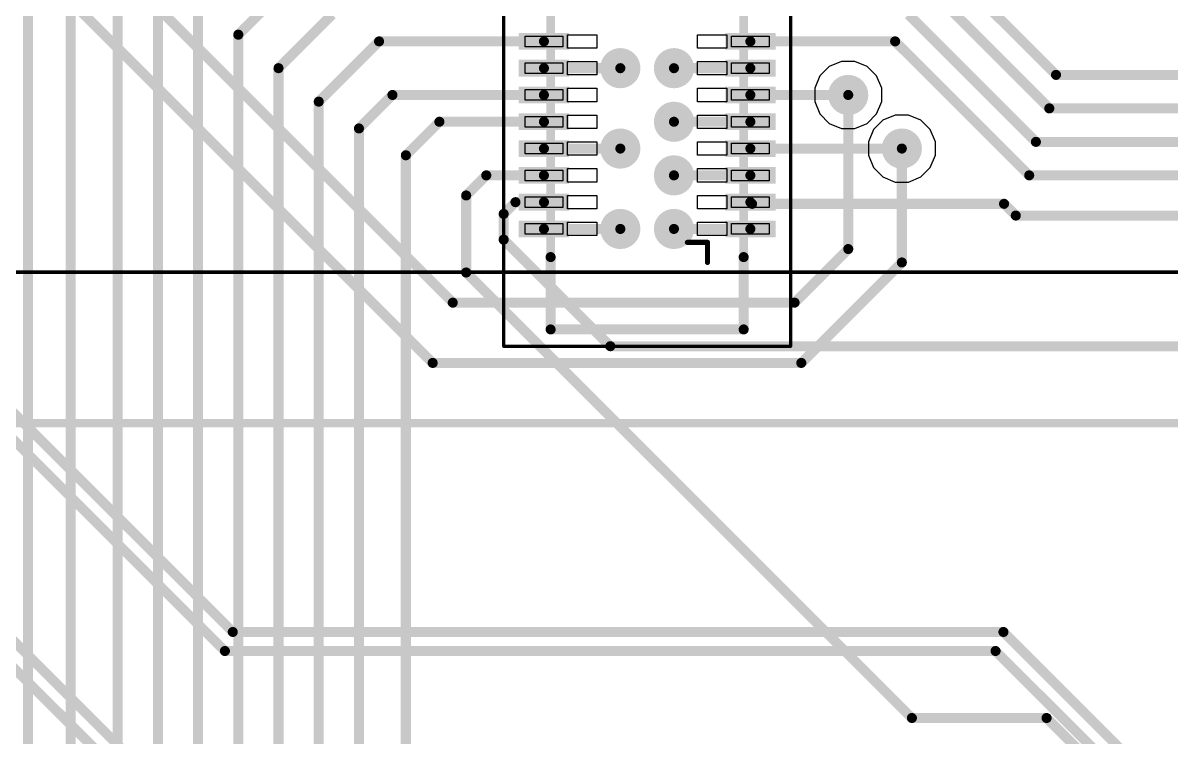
# Model space of a CAD drawing. Header units: inches. Extents: x 0 to 110, y 0 to 95.
# Drawn here: x 63.09 to 80.22, y 65.62 to 76.28 of the extents above; entities that cross this region are included whole.
import ezdxf

# ---------------------------------------------------------------- set-up
doc = ezdxf.new("R2010")
doc.units = ezdxf.units.IN
for name, color, linetype in [('Bottom Layer', 5, 'Continuous'), ('Int1', 16, 'Continuous'), ('Int2', 76, 'Continuous'), ('Mechanical 13', 56, 'Continuous'), ('Top Courtyard', 56, 'Continuous'), ('Top Layer', 1, 'Continuous'), ('Top Overlay', 2, 'Continuous'), ('Top Paste', 8, 'Continuous'), ('Top Solder', 216, 'Continuous'), ('Via Holes', 16, 'Continuous')]:
    doc.layers.add(name, color=color, linetype=linetype)

# ---------------------------------------------------------------- blocks, each defined once
blk = doc.blocks.new('DF40C_40DS_713')
at = {"layer": 'Top Layer'}
for points in [[(-3.89999982, 1.89000003), (-3.70000022, 1.89000003), (-3.70000022, 1.18999889), (-3.89999982, 1.18999889)], [(-3.50000062, 1.89000003), (-3.300001019999999, 1.89000003), (-3.300001019999999, 1.18999889), (-3.50000062, 1.18999889)], [(-3.09999888, 1.89000003), (-2.89999928, 1.89000003), (-2.89999928, 1.18999889), (-3.09999888, 1.18999889)], [(-2.69999968, 1.89000003), (-2.50000008, 1.89000003), (-2.50000008, 1.18999889), (-2.69999968, 1.18999889)], [(-2.30000048, 1.89000003), (-2.10000088, 1.89000003), (-2.10000088, 1.18999889), (-2.30000048, 1.18999889)], [(-1.89999874, 1.89000003), (-1.69999914, 1.89000003), (-1.69999914, 1.18999889), (-1.89999874, 1.18999889)], [(-1.49999954, 1.89000003), (-1.29999994, 1.89000003), (-1.29999994, 1.18999889), (-1.49999954, 1.18999889)], [(-1.10000034, 1.89000003), (-0.90000074, 1.89000003), (-0.90000074, 1.18999889), (-1.10000034, 1.18999889)], [(-3.70000022, -1.89000003), (-3.89999982, -1.89000003), (-3.89999982, -1.18999889), (-3.70000022, -1.18999889)], [(-3.300001019999999, -1.89000003), (-3.50000062, -1.89000003), (-3.50000062, -1.18999889), (-3.300001019999999, -1.18999889)], [(-2.89999928, -1.89000003), (-3.09999888, -1.89000003), (-3.09999888, -1.18999889), (-2.89999928, -1.18999889)], [(-2.50000008, -1.89000003), (-2.69999968, -1.89000003), (-2.69999968, -1.18999889), (-2.50000008, -1.18999889)], [(-2.10000088, -1.89000003), (-2.30000048, -1.89000003), (-2.30000048, -1.18999889), (-2.10000088, -1.18999889)], [(-1.69999914, -1.89000003), (-1.89999874, -1.89000003), (-1.89999874, -1.18999889), (-1.69999914, -1.18999889)], [(-1.29999994, -1.89000003), (-1.49999954, -1.89000003), (-1.49999954, -1.18999889), (-1.29999994, -1.18999889)], [(-0.90000074, -1.89000003), (-1.10000034, -1.89000003), (-1.10000034, -1.18999889), (-0.90000074, -1.18999889)]]:
    blk.add_hatch(color=1, dxfattribs=at).paths.add_polyline_path(points)
at = {"layer": 'Top Solder'}
for points in [[(-3.925001039999999, 1.91500125), (-3.674999, 1.91500125), (-3.674999, 1.16499767), (-3.925001039999999, 1.16499767)], [(-3.52500184, 1.91500125), (-3.2749998, 1.91500125), (-3.2749998, 1.16499767), (-3.52500184, 1.16499767)], [(-3.1250001, 1.91500125), (-2.87499806, 1.91500125), (-2.87499806, 1.16499767), (-3.1250001, 1.16499767)], [(-2.7250009, 1.91500125), (-2.47499886, 1.91500125), (-2.47499886, 1.16499767), (-2.7250009, 1.16499767)], [(-2.3250017, 1.91500125), (-2.07499966, 1.91500125), (-2.07499966, 1.16499767), (-2.3250017, 1.16499767)], [(-1.92499996, 1.91500125), (-1.67499792, 1.91500125), (-1.67499792, 1.16499767), (-1.92499996, 1.16499767)], [(-1.52500076, 1.91500125), (-1.27499872, 1.91500125), (-1.27499872, 1.16499767), (-1.52500076, 1.16499767)], [(-1.12500156, 1.91500125), (-0.87499952, 1.91500125), (-0.87499952, 1.16499767), (-1.12500156, 1.16499767)], [(-3.674999, -1.91500125), (-3.925001039999999, -1.91500125), (-3.925001039999999, -1.16499767), (-3.674999, -1.16499767)], [(-3.2749998, -1.91500125), (-3.52500184, -1.91500125), (-3.52500184, -1.16499767), (-3.2749998, -1.16499767)], [(-2.87499806, -1.91500125), (-3.1250001, -1.91500125), (-3.1250001, -1.16499767), (-2.87499806, -1.16499767)], [(-2.47499886, -1.91500125), (-2.7250009, -1.91500125), (-2.7250009, -1.16499767), (-2.47499886, -1.16499767)], [(-2.07499966, -1.91500125), (-2.3250017, -1.91500125), (-2.3250017, -1.16499767), (-2.07499966, -1.16499767)], [(-1.67499792, -1.91500125), (-1.92499996, -1.91500125), (-1.92499996, -1.16499767), (-1.67499792, -1.16499767)], [(-1.27499872, -1.91500125), (-1.52500076, -1.91500125), (-1.52500076, -1.16499767), (-1.27499872, -1.16499767)], [(-0.87499952, -1.91500125), (-1.12500156, -1.91500125), (-1.12500156, -1.16499767), (-0.87499952, -1.16499767)]]:
    blk.add_hatch(color=216, dxfattribs=at).paths.add_polyline_path(points)
at = {"layer": 'Mechanical 13'}
for points in [[(-5.29999956, 1.43999966, 0.127, 0.127, 0), (-5.29999956, -1.43999966, 0.127, 0.127, 0)], [(-5.29999956, 1.43999966, 0.127, 0.127, 0), (5.29999956, 1.43999966, 0.127, 0.127, 0)], [(-3.99999962, -0.5999987999999999, 0.0762, 0.0762, 0), (-3.99999962, -0.90000074, 0.0762, 0.0762, 0)], [(-4.29999902, -0.90000074, 0.0762, 0.0762, 0), (-3.99999962, -0.90000074, 0.0762, 0.0762, 0)], [(-5.29999956, -1.43999966, 0.127, 0.127, 0), (5.29999956, -1.43999966, 0.127, 0.127, 0)]]:
    blk.add_lwpolyline(points, format="xyseb", dxfattribs=at)
for points in [[(-5.33174956, 1.43999966, 0.0635, 0.0635, 1), (-5.268249559999999, 1.43999966, 0.0635, 0.0635, 1)], [(-5.33174956, 1.43999966, 0.0635, 0.0635, 1), (-5.268249559999999, 1.43999966, 0.0635, 0.0635, 1)], [(-4.01904962, -0.5999987999999999, 0.0381, 0.0381, 1), (-3.98094962, -0.5999987999999999, 0.0381, 0.0381, 1)], [(-4.31904902, -0.90000074, 0.0381, 0.0381, 1), (-4.28094902, -0.90000074, 0.0381, 0.0381, 1)], [(-4.01904962, -0.90000074, 0.0381, 0.0381, 1), (-3.98094962, -0.90000074, 0.0381, 0.0381, 1)], [(-4.01904962, -0.90000074, 0.0381, 0.0381, 1), (-3.98094962, -0.90000074, 0.0381, 0.0381, 1)], [(-5.33174956, -1.43999966, 0.0635, 0.0635, 1), (-5.268249559999999, -1.43999966, 0.0635, 0.0635, 1)], [(-5.33174956, -1.43999966, 0.0635, 0.0635, 1), (-5.268249559999999, -1.43999966, 0.0635, 0.0635, 1)]]:
    blk.add_lwpolyline(points, format="xyseb", close=True, dxfattribs=at)
at = {"layer": 'Top Courtyard'}
for points in [[(-5.549999059999999, 2.1400008, 0.0499999, 0.0499999, 0), (5.549999059999999, 2.1400008, 0.0499999, 0.0499999, 0)], [(-5.549999059999999, 2.1400008, 0.0499999, 0.0499999, 0), (-5.549999059999999, -2.1400008, 0.0499999, 0.0499999, 0)], [(-5.549999059999999, -2.1400008, 0.0499999, 0.0499999, 0), (5.549999059999999, -2.1400008, 0.0499999, 0.0499999, 0)]]:
    blk.add_lwpolyline(points, format="xyseb", dxfattribs=at)
for points in [[(-5.5624984, 2.1400008, 0.02499868, 0.02499868, 1), (-5.53749972, 2.1400008, 0.02499868, 0.02499868, 1)], [(-5.5624984, 2.1400008, 0.02499868, 0.02499868, 1), (-5.53749972, 2.1400008, 0.02499868, 0.02499868, 1)], [(-5.5624984, -2.1400008, 0.02499868, 0.02499868, 1), (-5.53749972, -2.1400008, 0.02499868, 0.02499868, 1)], [(-5.5624984, -2.1400008, 0.02499868, 0.02499868, 1), (-5.53749972, -2.1400008, 0.02499868, 0.02499868, 1)]]:
    blk.add_lwpolyline(points, format="xyseb", close=True, dxfattribs=at)
at = {"layer": 'Top Layer'}
for p, q in [((-3.89999982, 0.75000104), (-3.89999982, 1.19000016)), ((-3.89999982, 1.19000016), (-3.70000022, 1.19000016)), ((-3.70000022, 1.19000016), (-3.70000022, 0.75000104)), ((-3.50000062, 0.75000104), (-3.50000062, 1.19000016)), ((-3.50000062, 1.19000016), (-3.300001019999999, 1.19000016)), ((-3.300001019999999, 1.19000016), (-3.300001019999999, 0.75000104)), ((-3.09999888, 0.75000104), (-3.09999888, 1.19000016)), ((-3.09999888, 1.19000016), (-2.89999928, 1.19000016)), ((-2.89999928, 1.19000016), (-2.89999928, 0.75000104)), ((-2.69999968, 0.75000104), (-2.69999968, 1.19000016)), ((-2.69999968, 1.19000016), (-2.50000008, 1.19000016)), ((-2.50000008, 1.19000016), (-2.50000008, 0.75000104)), ((-2.30000048, 0.75000104), (-2.30000048, 1.19000016)), ((-2.30000048, 1.19000016), (-2.10000088, 1.19000016)), ((-2.10000088, 1.19000016), (-2.10000088, 0.75000104)), ((-1.89999874, 0.75000104), (-1.89999874, 1.19000016)), ((-1.89999874, 1.19000016), (-1.69999914, 1.19000016)), ((-1.69999914, 1.19000016), (-1.69999914, 0.75000104)), ((-1.49999954, 0.75000104), (-1.49999954, 1.19000016)), ((-1.49999954, 1.19000016), (-1.29999994, 1.19000016)), ((-1.29999994, 1.19000016), (-1.29999994, 0.75000104)), ((-1.10000034, 0.75000104), (-1.10000034, 1.19000016)), ((-1.10000034, 1.19000016), (-0.90000074, 1.19000016)), ((-0.90000074, 1.19000016), (-0.90000074, 0.75000104)), ((-3.70000022, 0.75000104), (-3.89999982, 0.75000104)), ((-3.300001019999999, 0.75000104), (-3.50000062, 0.75000104)), ((-2.89999928, 0.75000104), (-3.09999888, 0.75000104)), ((-2.50000008, 0.75000104), (-2.69999968, 0.75000104)), ((-2.10000088, 0.75000104), (-2.30000048, 0.75000104)), ((-1.69999914, 0.75000104), (-1.89999874, 0.75000104)), ((-1.29999994, 0.75000104), (-1.49999954, 0.75000104)), ((-0.90000074, 0.75000104), (-1.10000034, 0.75000104)), ((-3.89999982, -1.19000016), (-3.89999982, -0.75000104)), ((-3.89999982, -0.75000104), (-3.70000022, -0.75000104)), ((-3.70000022, -0.75000104), (-3.70000022, -1.19000016)), ((-3.50000062, -1.19000016), (-3.50000062, -0.75000104)), ((-3.50000062, -0.75000104), (-3.300001019999999, -0.75000104)), ((-3.300001019999999, -0.75000104), (-3.300001019999999, -1.19000016)), ((-3.09999888, -1.19000016), (-3.09999888, -0.75000104)), ((-3.09999888, -0.75000104), (-2.89999928, -0.75000104)), ((-2.89999928, -0.75000104), (-2.89999928, -1.19000016)), ((-2.69999968, -1.19000016), (-2.69999968, -0.75000104)), ((-2.69999968, -0.75000104), (-2.50000008, -0.75000104)), ((-2.50000008, -0.75000104), (-2.50000008, -1.19000016)), ((-2.30000048, -1.19000016), (-2.30000048, -0.75000104)), ((-2.30000048, -0.75000104), (-2.10000088, -0.75000104)), ((-2.10000088, -0.75000104), (-2.10000088, -1.19000016)), ((-1.89999874, -1.19000016), (-1.89999874, -0.75000104)), ((-1.89999874, -0.75000104), (-1.69999914, -0.75000104)), ((-1.69999914, -0.75000104), (-1.69999914, -1.19000016)), ((-1.49999954, -1.19000016), (-1.49999954, -0.75000104)), ((-1.49999954, -0.75000104), (-1.29999994, -0.75000104)), ((-1.29999994, -0.75000104), (-1.29999994, -1.19000016)), ((-1.10000034, -1.19000016), (-1.10000034, -0.75000104)), ((-1.10000034, -0.75000104), (-0.90000074, -0.75000104)), ((-0.90000074, -0.75000104), (-0.90000074, -1.19000016)), ((-3.70000022, -1.19000016), (-3.89999982, -1.19000016)), ((-3.300001019999999, -1.19000016), (-3.50000062, -1.19000016)), ((-2.89999928, -1.19000016), (-3.09999888, -1.19000016)), ((-2.50000008, -1.19000016), (-2.69999968, -1.19000016)), ((-2.10000088, -1.19000016), (-2.30000048, -1.19000016)), ((-1.69999914, -1.19000016), (-1.89999874, -1.19000016)), ((-1.29999994, -1.19000016), (-1.49999954, -1.19000016)), ((-0.90000074, -1.19000016), (-1.10000034, -1.19000016))]:
    blk.add_line(p, q, dxfattribs=at)
at = {"layer": 'Top Overlay'}
for points in [[(-5.29999956, 1.43999966, 0.1499997, 0.1499997, 0), (-4.219999179999999, 1.43999966, 0.1499997, 0.1499997, 0)], [(-5.29999956, 1.43999966, 0.1499997, 0.1499997, 0), (-5.29999956, -1.43999966, 0.1499997, 0.1499997, 0)], [(-5.29999956, -1.43999966, 0.1499997, 0.1499997, 0), (-4.219999179999999, -1.43999966, 0.1499997, 0.1499997, 0)]]:
    blk.add_lwpolyline(points, format="xyseb", dxfattribs=at)
for points in [[(-5.33750012, 1.43999966, 0.07499858, 0.07499858, 1), (-5.262499, 1.43999966, 0.07499858, 0.07499858, 1)], [(-5.33750012, 1.43999966, 0.07499858, 0.07499858, 1), (-5.262499, 1.43999966, 0.07499858, 0.07499858, 1)], [(-4.257499739999999, 1.43999966, 0.07499858, 0.07499858, 1), (-4.18249862, 1.43999966, 0.07499858, 0.07499858, 1)], [(-5.33750012, -1.43999966, 0.07499858, 0.07499858, 1), (-5.262499, -1.43999966, 0.07499858, 0.07499858, 1)], [(-5.33750012, -1.43999966, 0.07499858, 0.07499858, 1), (-5.262499, -1.43999966, 0.07499858, 0.07499858, 1)], [(-4.257499739999999, -1.43999966, 0.07499858, 0.07499858, 1), (-4.18249862, -1.43999966, 0.07499858, 0.07499858, 1)]]:
    blk.add_lwpolyline(points, format="xyseb", close=True, dxfattribs=at)
at = {"layer": 'Top Paste'}
for p, q in [((-3.87999986, 1.26000002), (-3.87999986, 1.8199989)), ((-3.87999986, 1.8199989), (-3.72000018, 1.8199989)), ((-3.72000018, 1.8199989), (-3.72000018, 1.26000002)), ((-3.48000066, 1.26000002), (-3.48000066, 1.8199989)), ((-3.48000066, 1.8199989), (-3.32000098, 1.8199989)), ((-3.32000098, 1.8199989), (-3.32000098, 1.26000002)), ((-3.07999892, 1.26000002), (-3.07999892, 1.8199989)), ((-3.07999892, 1.8199989), (-2.91999924, 1.8199989)), ((-2.91999924, 1.8199989), (-2.91999924, 1.26000002)), ((-2.67999972, 1.26000002), (-2.67999972, 1.8199989)), ((-2.67999972, 1.8199989), (-2.52000004, 1.8199989)), ((-2.52000004, 1.8199989), (-2.52000004, 1.26000002)), ((-2.28000052, 1.26000002), (-2.28000052, 1.8199989)), ((-2.28000052, 1.8199989), (-2.12000084, 1.8199989)), ((-2.12000084, 1.8199989), (-2.12000084, 1.26000002)), ((-1.87999878, 1.26000002), (-1.87999878, 1.8199989)), ((-1.87999878, 1.8199989), (-1.7199991, 1.8199989)), ((-1.7199991, 1.8199989), (-1.7199991, 1.26000002)), ((-1.47999958, 1.26000002), (-1.47999958, 1.8199989)), ((-1.47999958, 1.8199989), (-1.3199999, 1.8199989)), ((-1.3199999, 1.8199989), (-1.3199999, 1.26000002)), ((-1.08000038, 1.26000002), (-1.08000038, 1.8199989)), ((-1.08000038, 1.8199989), (-0.9200007, 1.8199989)), ((-0.9200007, 1.8199989), (-0.9200007, 1.26000002)), ((-3.72000018, 1.26000002), (-3.87999986, 1.26000002)), ((-3.32000098, 1.26000002), (-3.48000066, 1.26000002)), ((-2.91999924, 1.26000002), (-3.07999892, 1.26000002)), ((-2.52000004, 1.26000002), (-2.67999972, 1.26000002)), ((-2.12000084, 1.26000002), (-2.28000052, 1.26000002)), ((-1.7199991, 1.26000002), (-1.87999878, 1.26000002)), ((-1.3199999, 1.26000002), (-1.47999958, 1.26000002)), ((-0.9200007, 1.26000002), (-1.08000038, 1.26000002)), ((-3.87999986, -1.8199989), (-3.87999986, -1.26000002)), ((-3.87999986, -1.26000002), (-3.72000018, -1.26000002)), ((-3.72000018, -1.26000002), (-3.72000018, -1.8199989)), ((-3.48000066, -1.8199989), (-3.48000066, -1.26000002)), ((-3.48000066, -1.26000002), (-3.32000098, -1.26000002)), ((-3.32000098, -1.26000002), (-3.32000098, -1.8199989)), ((-3.07999892, -1.8199989), (-3.07999892, -1.26000002)), ((-3.07999892, -1.26000002), (-2.91999924, -1.26000002)), ((-2.91999924, -1.26000002), (-2.91999924, -1.8199989)), ((-2.67999972, -1.8199989), (-2.67999972, -1.26000002)), ((-2.67999972, -1.26000002), (-2.52000004, -1.26000002)), ((-2.52000004, -1.26000002), (-2.52000004, -1.8199989)), ((-2.28000052, -1.8199989), (-2.28000052, -1.26000002)), ((-2.28000052, -1.26000002), (-2.12000084, -1.26000002)), ((-2.12000084, -1.26000002), (-2.12000084, -1.8199989)), ((-1.87999878, -1.8199989), (-1.87999878, -1.26000002)), ((-1.87999878, -1.26000002), (-1.7199991, -1.26000002)), ((-1.7199991, -1.26000002), (-1.7199991, -1.8199989)), ((-1.47999958, -1.8199989), (-1.47999958, -1.26000002)), ((-1.47999958, -1.26000002), (-1.3199999, -1.26000002)), ((-1.3199999, -1.26000002), (-1.3199999, -1.8199989)), ((-1.08000038, -1.8199989), (-1.08000038, -1.26000002)), ((-1.08000038, -1.26000002), (-0.9200007, -1.26000002)), ((-0.9200007, -1.26000002), (-0.9200007, -1.8199989)), ((-3.72000018, -1.8199989), (-3.87999986, -1.8199989)), ((-3.32000098, -1.8199989), (-3.48000066, -1.8199989)), ((-2.91999924, -1.8199989), (-3.07999892, -1.8199989)), ((-2.52000004, -1.8199989), (-2.67999972, -1.8199989)), ((-2.12000084, -1.8199989), (-2.28000052, -1.8199989)), ((-1.7199991, -1.8199989), (-1.87999878, -1.8199989)), ((-1.3199999, -1.8199989), (-1.47999958, -1.8199989)), ((-0.9200007, -1.8199989), (-1.08000038, -1.8199989))]:
    blk.add_line(p, q, dxfattribs=at)
blk = doc.blocks.new('RPI_721')
at = {"layer": 'Mechanical 13'}
blk.add_lwpolyline([(39.49999974, -27.99999988, 0.127, 0.127, 0), (-39.49999974, -27.99999988, 0.127, 0.127, 0)], format="xyseb", dxfattribs=at)
at = {"layer": 'Top Courtyard'}
blk.add_lwpolyline([(45.25000094, -30.25499918, 0.0499999, 0.0499999, 0), (-42.75000085999999, -30.25499918, 0.0499999, 0.0499999, 0)], format="xyseb", dxfattribs=at)
at = {"layer": 'Top Overlay'}
blk.add_lwpolyline([(39.49999974, -27.99999988, 0.127, 0.127, 0), (-39.49999974, -27.99999988, 0.127, 0.127, 0)], format="xyseb", dxfattribs=at)

msp = doc.modelspace()

# ---------------------------------------------------------------- hatches: boundary and pattern name
at = {"layer": 'Bottom Layer'}
h = msp.add_hatch(color=5, dxfattribs=at)
edge = h.paths.add_edge_path()
edge.add_arc((72.00000078, 75.6000012), 0.2999994, 0, 360)
h = msp.add_hatch(color=5, dxfattribs=at)
edge = h.paths.add_edge_path()
edge.add_arc((72.79999918, 75.6000012), 0.2999994, 0, 360)
h = msp.add_hatch(color=5, dxfattribs=at)
edge = h.paths.add_edge_path()
edge.add_arc((75.39999906, 75.19999945999999), 0.2999994, 0, 360)
h = msp.add_hatch(color=5, dxfattribs=at)
edge = h.paths.add_edge_path()
edge.add_arc((72.79999918, 74.80000025999999), 0.2999994, 0, 360)
h = msp.add_hatch(color=5, dxfattribs=at)
edge = h.paths.add_edge_path()
edge.add_arc((72.00000078, 74.40000106), 0.2999994, 0, 360)
h = msp.add_hatch(color=5, dxfattribs=at)
edge = h.paths.add_edge_path()
edge.add_arc((76.19999999999999, 74.40000106), 0.2999994, 0, 360)
h = msp.add_hatch(color=5, dxfattribs=at)
edge = h.paths.add_edge_path()
edge.add_arc((72.79999918, 73.99999932), 0.2999994, 0, 360)
h = msp.add_hatch(color=5, dxfattribs=at)
edge = h.paths.add_edge_path()
edge.add_arc((72.00000078, 73.20000092), 0.2999994, 0, 360)
h = msp.add_hatch(color=5, dxfattribs=at)
edge = h.paths.add_edge_path()
edge.add_arc((72.79999918, 73.20000092), 0.2999994, 0, 360)
at = {"layer": 'Int1'}
h = msp.add_hatch(color=16, dxfattribs=at)
edge = h.paths.add_edge_path()
edge.add_arc((72.00000078, 75.6000012), 0.2999994, 0, 360)
h = msp.add_hatch(color=16, dxfattribs=at)
edge = h.paths.add_edge_path()
edge.add_arc((72.79999918, 75.6000012), 0.2999994, 0, 360)
h = msp.add_hatch(color=16, dxfattribs=at)
edge = h.paths.add_edge_path()
edge.add_arc((75.39999906, 75.19999945999999), 0.2999994, 0, 360)
h = msp.add_hatch(color=16, dxfattribs=at)
edge = h.paths.add_edge_path()
edge.add_arc((72.79999918, 74.80000025999999), 0.2999994, 0, 360)
h = msp.add_hatch(color=16, dxfattribs=at)
edge = h.paths.add_edge_path()
edge.add_arc((72.00000078, 74.40000106), 0.2999994, 0, 360)
h = msp.add_hatch(color=16, dxfattribs=at)
edge = h.paths.add_edge_path()
edge.add_arc((76.19999999999999, 74.40000106), 0.2999994, 0, 360)
h = msp.add_hatch(color=16, dxfattribs=at)
edge = h.paths.add_edge_path()
edge.add_arc((72.79999918, 73.99999932), 0.2999994, 0, 360)
h = msp.add_hatch(color=16, dxfattribs=at)
edge = h.paths.add_edge_path()
edge.add_arc((72.00000078, 73.20000092), 0.2999994, 0, 360)
h = msp.add_hatch(color=16, dxfattribs=at)
edge = h.paths.add_edge_path()
edge.add_arc((72.79999918, 73.20000092), 0.2999994, 0, 360)
at = {"layer": 'Int2'}
h = msp.add_hatch(color=76, dxfattribs=at)
edge = h.paths.add_edge_path()
edge.add_arc((72.00000078, 75.6000012), 0.2999994, 0, 360)
h = msp.add_hatch(color=76, dxfattribs=at)
edge = h.paths.add_edge_path()
edge.add_arc((72.79999918, 75.6000012), 0.2999994, 0, 360)
h = msp.add_hatch(color=76, dxfattribs=at)
edge = h.paths.add_edge_path()
edge.add_arc((75.39999906, 75.19999945999999), 0.2999994, 0, 360)
h = msp.add_hatch(color=76, dxfattribs=at)
edge = h.paths.add_edge_path()
edge.add_arc((72.79999918, 74.80000025999999), 0.2999994, 0, 360)
h = msp.add_hatch(color=76, dxfattribs=at)
edge = h.paths.add_edge_path()
edge.add_arc((72.00000078, 74.40000106), 0.2999994, 0, 360)
h = msp.add_hatch(color=76, dxfattribs=at)
edge = h.paths.add_edge_path()
edge.add_arc((76.19999999999999, 74.40000106), 0.2999994, 0, 360)
h = msp.add_hatch(color=76, dxfattribs=at)
edge = h.paths.add_edge_path()
edge.add_arc((72.79999918, 73.99999932), 0.2999994, 0, 360)
h = msp.add_hatch(color=76, dxfattribs=at)
edge = h.paths.add_edge_path()
edge.add_arc((72.00000078, 73.20000092), 0.2999994, 0, 360)
h = msp.add_hatch(color=76, dxfattribs=at)
edge = h.paths.add_edge_path()
edge.add_arc((72.79999918, 73.20000092), 0.2999994, 0, 360)
at = {"layer": 'Top Layer'}
h = msp.add_hatch(color=1, dxfattribs=at)
edge = h.paths.add_edge_path()
edge.add_arc((72.00000078, 75.6000012), 0.2999994, 0, 360)
h = msp.add_hatch(color=1, dxfattribs=at)
edge = h.paths.add_edge_path()
edge.add_arc((72.79999918, 75.6000012), 0.2999994, 0, 360)
h = msp.add_hatch(color=1, dxfattribs=at)
edge = h.paths.add_edge_path()
edge.add_arc((75.39999906, 75.19999945999999), 0.2999994, 0, 360)
h = msp.add_hatch(color=1, dxfattribs=at)
edge = h.paths.add_edge_path()
edge.add_arc((72.79999918, 74.80000025999999), 0.2999994, 0, 360)
h = msp.add_hatch(color=1, dxfattribs=at)
edge = h.paths.add_edge_path()
edge.add_arc((72.00000078, 74.40000106), 0.2999994, 0, 360)
h = msp.add_hatch(color=1, dxfattribs=at)
edge = h.paths.add_edge_path()
edge.add_arc((76.19999999999999, 74.40000106), 0.2999994, 0, 360)
h = msp.add_hatch(color=1, dxfattribs=at)
edge = h.paths.add_edge_path()
edge.add_arc((72.79999918, 73.99999932), 0.2999994, 0, 360)
h = msp.add_hatch(color=1, dxfattribs=at)
edge = h.paths.add_edge_path()
edge.add_arc((72.00000078, 73.20000092), 0.2999994, 0, 360)
h = msp.add_hatch(color=1, dxfattribs=at)
edge = h.paths.add_edge_path()
edge.add_arc((72.79999918, 73.20000092), 0.2999994, 0, 360)
at = {"layer": 'Via Holes'}
h = msp.add_hatch(color=7, dxfattribs=at)
edge = h.paths.add_edge_path()
edge.add_arc((72.00000078, 75.6000012), 0.1499997, 0, 360)
h = msp.add_hatch(color=7, dxfattribs=at)
edge = h.paths.add_edge_path()
edge.add_arc((72.79999918, 75.6000012), 0.1499997, 0, 360)
h = msp.add_hatch(color=7, dxfattribs=at)
edge = h.paths.add_edge_path()
edge.add_arc((75.39999906, 75.19999945999999), 0.1499997, 0, 360)
h = msp.add_hatch(color=7, dxfattribs=at)
edge = h.paths.add_edge_path()
edge.add_arc((72.79999918, 74.80000025999999), 0.1499997, 0, 360)
h = msp.add_hatch(color=7, dxfattribs=at)
edge = h.paths.add_edge_path()
edge.add_arc((72.00000078, 74.40000106), 0.1499997, 0, 360)
h = msp.add_hatch(color=7, dxfattribs=at)
edge = h.paths.add_edge_path()
edge.add_arc((76.19999999999999, 74.40000106), 0.1499997, 0, 360)
h = msp.add_hatch(color=7, dxfattribs=at)
edge = h.paths.add_edge_path()
edge.add_arc((72.79999918, 73.99999932), 0.1499997, 0, 360)
h = msp.add_hatch(color=7, dxfattribs=at)
edge = h.paths.add_edge_path()
edge.add_arc((72.00000078, 73.20000092), 0.1499997, 0, 360)
h = msp.add_hatch(color=7, dxfattribs=at)
edge = h.paths.add_edge_path()
edge.add_arc((72.79999918, 73.20000092), 0.1499997, 0, 360)

# ---------------------------------------------------------------- linework, layer by layer
at = {"layer": 'Bottom Layer'}
for points in [[(53.40192266, 80.00000256, 0.1499997, 0.1499997, 0), (66.21772125999999, 67.18420396, 0.1499997, 0.1499997, 0)], [(53.28420381999999, 79.71579942, 0.1499997, 0.1499997, 0), (66.10000242, 66.90000082, 0.1499997, 0.1499997, 0)], [(52.715795, 77.28420661999999, 0.1499997, 0.1499997, 0), (71.31579844, 58.68420318, 0.1499997, 0.1499997, 0)], [(64.30000094, 77.30000034, 0.1499997, 0.1499997, 0), (69.5000007, 72.10000058, 0.1499997, 0.1499997, 0)], [(52.59807616, 77.00000347999999, 0.1499997, 0.1499997, 0), (71.1980796, 58.40000004, 0.1499997, 0.1499997, 0)], [(63.5, 76.90000114, 0.1499997, 0.1499997, 0), (69.2000013, 71.19999983999999, 0.1499997, 0.1499997, 0)], [(75.39999906, 72.89999897999999, 0.1499997, 0.1499997, 0), (75.39999906, 75.19999945999999, 0.1499997, 0.1499997, 0)], [(76.19999999999999, 72.70000192, 0.1499997, 0.1499997, 0), (76.19999999999999, 74.40000106, 0.1499997, 0.1499997, 0)], [(74.60000065999999, 72.10000058, 0.1499997, 0.1499997, 0), (75.39999906, 72.89999897999999, 0.1499997, 0.1499997, 0)], [(74.69999792, 71.19999983999999, 0.1499997, 0.1499997, 0), (76.19999999999999, 72.70000192, 0.1499997, 0.1499997, 0)], [(69.5000007, 72.10000058, 0.1499997, 0.1499997, 0), (74.60000065999999, 72.10000058, 0.1499997, 0.1499997, 0)], [(69.2000013, 71.19999983999999, 0.1499997, 0.1499997, 0), (74.69999792, 71.19999983999999, 0.1499997, 0.1499997, 0)], [(66.21772125999999, 67.18420396, 0.1499997, 0.1499997, 0), (77.7157958, 67.18420396, 0.1499997, 0.1499997, 0)], [(77.7157958, 67.18420396, 0.1499997, 0.1499997, 0), (82.31579676, 62.584203, 0.1499997, 0.1499997, 0)], [(66.10000242, 66.90000082, 0.1499997, 0.1499997, 0), (77.59807696, 66.90000082, 0.1499997, 0.1499997, 0)], [(77.59807696, 66.90000082, 0.1499997, 0.1499997, 0), (82.19807791999999, 62.29999986, 0.1499997, 0.1499997, 0)]]:
    msp.add_lwpolyline(points, format="xyseb", dxfattribs=at)
for points in [[(75.3624985, 75.19999945999999, 0.07499858, 0.07499858, 1), (75.43749962, 75.19999945999999, 0.07499858, 0.07499858, 1)], [(76.16249943999999, 74.40000106, 0.07499858, 0.07499858, 1), (76.23750056, 74.40000106, 0.07499858, 0.07499858, 1)], [(75.3624985, 72.89999897999999, 0.07499858, 0.07499858, 1), (75.43749962, 72.89999897999999, 0.07499858, 0.07499858, 1)], [(75.3624985, 72.89999897999999, 0.07499858, 0.07499858, 1), (75.43749962, 72.89999897999999, 0.07499858, 0.07499858, 1)], [(76.16249943999999, 72.70000192, 0.07499858, 0.07499858, 1), (76.23750056, 72.70000192, 0.07499858, 0.07499858, 1)], [(76.16249943999999, 72.70000192, 0.07499858, 0.07499858, 1), (76.23750056, 72.70000192, 0.07499858, 0.07499858, 1)], [(69.46250013999999, 72.10000058, 0.07499858, 0.07499858, 1), (69.53750126, 72.10000058, 0.07499858, 0.07499858, 1)], [(69.46250013999999, 72.10000058, 0.07499858, 0.07499858, 1), (69.53750126, 72.10000058, 0.07499858, 0.07499858, 1)], [(74.5625001, 72.10000058, 0.07499858, 0.07499858, 1), (74.63750121999999, 72.10000058, 0.07499858, 0.07499858, 1)], [(74.5625001, 72.10000058, 0.07499858, 0.07499858, 1), (74.63750121999999, 72.10000058, 0.07499858, 0.07499858, 1)], [(69.16250074, 71.19999983999999, 0.07499858, 0.07499858, 1), (69.23750186, 71.19999983999999, 0.07499858, 0.07499858, 1)], [(69.16250074, 71.19999983999999, 0.07499858, 0.07499858, 1), (69.23750186, 71.19999983999999, 0.07499858, 0.07499858, 1)], [(74.66249735999999, 71.19999983999999, 0.07499858, 0.07499858, 1), (74.73749848, 71.19999983999999, 0.07499858, 0.07499858, 1)], [(74.66249735999999, 71.19999983999999, 0.07499858, 0.07499858, 1), (74.73749848, 71.19999983999999, 0.07499858, 0.07499858, 1)], [(66.18022069999999, 67.18420396, 0.07499858, 0.07499858, 1), (66.25522182, 67.18420396, 0.07499858, 0.07499858, 1)], [(66.18022069999999, 67.18420396, 0.07499858, 0.07499858, 1), (66.25522182, 67.18420396, 0.07499858, 0.07499858, 1)], [(77.67829524, 67.18420396, 0.07499858, 0.07499858, 1), (77.75329636, 67.18420396, 0.07499858, 0.07499858, 1)], [(77.67829524, 67.18420396, 0.07499858, 0.07499858, 1), (77.75329636, 67.18420396, 0.07499858, 0.07499858, 1)], [(66.06250186, 66.90000082, 0.07499858, 0.07499858, 1), (66.13750298, 66.90000082, 0.07499858, 0.07499858, 1)], [(66.06250186, 66.90000082, 0.07499858, 0.07499858, 1), (66.13750298, 66.90000082, 0.07499858, 0.07499858, 1)], [(77.5605764, 66.90000082, 0.07499858, 0.07499858, 1), (77.63557752, 66.90000082, 0.07499858, 0.07499858, 1)], [(77.5605764, 66.90000082, 0.07499858, 0.07499858, 1), (77.63557752, 66.90000082, 0.07499858, 0.07499858, 1)]]:
    msp.add_lwpolyline(points, format="xyseb", close=True, dxfattribs=at)
at = {"layer": 'Int1'}
for p, q in [((75.11677128, 75.62387974), (74.97611878, 75.48322724)), ((75.30054281999999, 75.69999846), (75.11677128, 75.62387974)), ((75.4994553, 75.69999846), (75.30054281999999, 75.69999846)), ((75.68322683999999, 75.62387974), (75.4994553, 75.69999846)), ((75.82387933999999, 75.48322724), (75.68322683999999, 75.62387974)), ((74.97611878, 75.48322724), (74.90000006, 75.2994557)), ((75.89999805999999, 75.2994557), (75.82387933999999, 75.48322724)), ((74.90000006, 75.2994557), (74.90000006, 75.10054321999999)), ((75.89999805999999, 75.10054321999999), (75.89999805999999, 75.2994557)), ((74.90000006, 75.10054321999999), (74.97611878, 74.91677168)), ((75.82387933999999, 74.91677168), (75.89999805999999, 75.10054321999999)), ((74.97611878, 74.91677168), (75.11677128, 74.77611918)), ((75.68322683999999, 74.77611918), (75.82387933999999, 74.91677168)), ((76.10054376, 74.90000006), (75.91677222, 74.82388134)), ((76.29945624, 74.90000006), (76.10054376, 74.90000006)), ((76.48322777999999, 74.82388134), (76.29945624, 74.90000006)), ((75.11677128, 74.77611918), (75.30054281999999, 74.70000046)), ((75.30054281999999, 74.70000046), (75.4994553, 74.70000046)), ((75.4994553, 74.70000046), (75.68322683999999, 74.77611918)), ((75.77611972, 74.68322884), (75.700001, 74.4994573)), ((75.91677222, 74.82388134), (75.77611972, 74.68322884)), ((76.62388028, 74.68322884), (76.48322777999999, 74.82388134)), ((76.69999899999999, 74.4994573), (76.62388028, 74.68322884)), ((75.700001, 74.4994573), (75.700001, 74.30054482)), ((76.69999899999999, 74.30054482), (76.69999899999999, 74.4994573)), ((75.700001, 74.30054482), (75.77611972, 74.11677328)), ((76.62388028, 74.11677328), (76.69999899999999, 74.30054482)), ((75.77611972, 74.11677328), (75.91677222, 73.97612078)), ((76.48322777999999, 73.97612078), (76.62388028, 74.11677328)), ((75.91677222, 73.97612078), (76.10054376, 73.90000206)), ((76.10054376, 73.90000206), (76.29945624, 73.90000206)), ((76.29945624, 73.90000206), (76.48322777999999, 73.97612078))]:
    msp.add_line(p, q, dxfattribs=at)
at = {"layer": 'Int2'}
for p, q in [((75.11677128, 75.62387974), (74.97611878, 75.48322724)), ((75.30054281999999, 75.69999846), (75.11677128, 75.62387974)), ((75.4994553, 75.69999846), (75.30054281999999, 75.69999846)), ((75.68322683999999, 75.62387974), (75.4994553, 75.69999846)), ((75.82387933999999, 75.48322724), (75.68322683999999, 75.62387974)), ((74.97611878, 75.48322724), (74.90000006, 75.2994557)), ((75.89999805999999, 75.2994557), (75.82387933999999, 75.48322724)), ((74.90000006, 75.2994557), (74.90000006, 75.10054321999999)), ((75.89999805999999, 75.10054321999999), (75.89999805999999, 75.2994557)), ((74.90000006, 75.10054321999999), (74.97611878, 74.91677168)), ((75.82387933999999, 74.91677168), (75.89999805999999, 75.10054321999999)), ((74.97611878, 74.91677168), (75.11677128, 74.77611918)), ((75.68322683999999, 74.77611918), (75.82387933999999, 74.91677168)), ((76.10054376, 74.90000006), (75.91677222, 74.82388134)), ((76.29945624, 74.90000006), (76.10054376, 74.90000006)), ((76.48322777999999, 74.82388134), (76.29945624, 74.90000006)), ((75.11677128, 74.77611918), (75.30054281999999, 74.70000046)), ((75.30054281999999, 74.70000046), (75.4994553, 74.70000046)), ((75.4994553, 74.70000046), (75.68322683999999, 74.77611918)), ((75.77611972, 74.68322884), (75.700001, 74.4994573)), ((75.91677222, 74.82388134), (75.77611972, 74.68322884)), ((76.62388028, 74.68322884), (76.48322777999999, 74.82388134)), ((76.69999899999999, 74.4994573), (76.62388028, 74.68322884)), ((75.700001, 74.4994573), (75.700001, 74.30054482)), ((76.69999899999999, 74.30054482), (76.69999899999999, 74.4994573)), ((75.700001, 74.30054482), (75.77611972, 74.11677328)), ((76.62388028, 74.11677328), (76.69999899999999, 74.30054482)), ((75.77611972, 74.11677328), (75.91677222, 73.97612078)), ((76.48322777999999, 73.97612078), (76.62388028, 74.11677328)), ((75.91677222, 73.97612078), (76.10054376, 73.90000206)), ((76.10054376, 73.90000206), (76.29945624, 73.90000206)), ((76.29945624, 73.90000206), (76.48322777999999, 73.97612078))]:
    msp.add_line(p, q, dxfattribs=at)
at = {"layer": 'Top Layer'}
for points in [[(76.40000214, 77.59999974, 0.1499997, 0.1499997, 0), (78.50000302, 75.49999885999999, 0.1499997, 0.1499997, 0)], [(66.30000202, 76.10000274000001, 0.1499997, 0.1499997, 0), (67.39999981999999, 77.20000054, 0.1499997, 0.1499997, 0)], [(76.19999999999999, 77.20000054, 0.1499997, 0.1499997, 0), (78.40000321999999, 74.99999731999999, 0.1499997, 0.1499997, 0)], [(63.16359985999999, 62.56188656, 0.1499997, 0.1499997, 0), (63.16359985999999, 76.56360099999999, 0.1499997, 0.1499997, 0)], [(63.79999939999999, 62.82549029999999, 0.1499997, 0.1499997, 0), (63.79999939999999, 76.49289248, 0.1499997, 0.1499997, 0)], [(64.50000054, 63.02548482, 0.1499997, 0.1499997, 0), (64.50000054, 76.4999994, 0.1499997, 0.1499997, 0)], [(65.10000188, 63.32548676, 0.1499997, 0.1499997, 0), (65.10000188, 76.50000194, 0.1499997, 0.1499997, 0)], [(65.70000068, 63.62548616, 0.1499997, 0.1499997, 0), (65.70000068, 76.50000194, 0.1499997, 0.1499997, 0)], [(66.90000082, 75.6000012, 0.1499997, 0.1499997, 0), (67.70000175999999, 76.40000214, 0.1499997, 0.1499997, 0)], [(76.2999998, 76.40000214, 0.1499997, 0.1499997, 0), (78.20000362, 74.49999831999999, 0.1499997, 0.1499997, 0)], [(66.30000202, 63.82549083999999, 0.1499997, 0.1499997, 0), (66.30000202, 76.10000274000001, 0.1499997, 0.1499997, 0)], [(67.50000216, 75.10000219999999, 0.1499997, 0.1499997, 0), (68.40000035999999, 76.00000039999999, 0.1499997, 0.1499997, 0)], [(68.40000035999999, 76.00000039999999, 0.1499997, 0.1499997, 0), (70.86000051999999, 76.00000039999999, 0.1499997, 0.1499997, 0)], [(73.93999944, 76.00000039999999, 0.1499997, 0.1499997, 0), (76.1000002, 76.00000039999999, 0.1499997, 0.1499997, 0)], [(76.1000002, 76.00000039999999, 0.1499997, 0.1499997, 0), (78.10000127999999, 73.99999932, 0.1499997, 0.1499997, 0)], [(66.90000082, 64.02548789999999, 0.1499997, 0.1499997, 0), (66.90000082, 75.6000012, 0.1499997, 0.1499997, 0)], [(70.86000051999999, 75.6000012, 0.1499997, 0.1499997, 0), (72.00000078, 75.6000012, 0.1499997, 0.1499997, 0)], [(72.79999918, 75.6000012, 0.1499997, 0.1499997, 0), (73.93999944, 75.6000012, 0.1499997, 0.1499997, 0)], [(78.50000302, 75.49999885999999, 0.1499997, 0.1499997, 0), (92.00000396, 75.49999885999999, 0.1499997, 0.1499997, 0)], [(68.10000095999999, 74.70000046, 0.1499997, 0.1499997, 0), (68.6000025, 75.200002, 0.1499997, 0.1499997, 0)], [(68.6000025, 75.200002, 0.1499997, 0.1499997, 0), (70.86000051999999, 75.200002, 0.1499997, 0.1499997, 0)], [(73.93999944, 75.200002, 0.1499997, 0.1499997, 0), (73.94000197999999, 75.19999945999999, 0.1499997, 0.1499997, 0)], [(73.94000197999999, 75.19999945999999, 0.1499997, 0.1499997, 0), (75.39999906, 75.19999945999999, 0.1499997, 0.1499997, 0)], [(67.50000216, 64.2254875, 0.1499997, 0.1499997, 0), (67.50000216, 75.10000219999999, 0.1499997, 0.1499997, 0)], [(78.40000321999999, 74.99999731999999, 0.1499997, 0.1499997, 0), (91.75000446, 74.99999731999999, 0.1499997, 0.1499997, 0)], [(68.79999955999999, 74.29999872, 0.1499997, 0.1499997, 0), (69.30000109999999, 74.80000025999999, 0.1499997, 0.1499997, 0)], [(69.30000109999999, 74.80000025999999, 0.1499997, 0.1499997, 0), (70.86000051999999, 74.80000025999999, 0.1499997, 0.1499997, 0)], [(72.79999918, 74.80000025999999, 0.1499997, 0.1499997, 0), (73.93999944, 74.80000025999999, 0.1499997, 0.1499997, 0)], [(68.10000095999999, 64.42548456, 0.1499997, 0.1499997, 0), (68.10000095999999, 74.70000046, 0.1499997, 0.1499997, 0)], [(78.20000362, 74.49999831999999, 0.1499997, 0.1499997, 0), (91.50000241999999, 74.49999831999999, 0.1499997, 0.1499997, 0)], [(68.79999955999999, 64.50000308, 0.1499997, 0.1499997, 0), (68.79999955999999, 74.29999872, 0.1499997, 0.1499997, 0)], [(70.86000051999999, 74.40000106, 0.1499997, 0.1499997, 0), (72.00000078, 74.40000106, 0.1499997, 0.1499997, 0)], [(73.93999944, 74.40000106, 0.1499997, 0.1499997, 0), (76.19999999999999, 74.40000106, 0.1499997, 0.1499997, 0)], [(69.7000003, 73.69999992, 0.1499997, 0.1499997, 0), (70.00000224, 74.00000186, 0.1499997, 0.1499997, 0)], [(70.00000224, 74.00000186, 0.1499997, 0.1499997, 0), (70.86000051999999, 74.00000186, 0.1499997, 0.1499997, 0)], [(72.79999918, 73.99999932, 0.1499997, 0.1499997, 0), (73.9399969, 73.99999932, 0.1499997, 0.1499997, 0)], [(73.9399969, 73.99999932, 0.1499997, 0.1499997, 0), (73.93999944, 74.00000186, 0.1499997, 0.1499997, 0)], [(78.10000127999999, 73.99999932, 0.1499997, 0.1499997, 0), (91.25000037999999, 73.99999932, 0.1499997, 0.1499997, 0)], [(69.7000003, 72.54999968, 0.1499997, 0.1499997, 0), (69.7000003, 73.69999992, 0.1499997, 0.1499997, 0)], [(70.25926258, 73.42426259999999, 0.1499997, 0.1499997, 0), (70.4350001, 73.60000011999999, 0.1499997, 0.1499997, 0)], [(70.4350001, 73.60000011999999, 0.1499997, 0.1499997, 0), (70.86000051999999, 73.60000011999999, 0.1499997, 0.1499997, 0)], [(73.93999944, 73.60000011999999, 0.1499997, 0.1499997, 0), (73.96499811999999, 73.57500144, 0.1499997, 0.1499997, 0)], [(70.25926258, 73.04073783999999, 0.1499997, 0.1499997, 0), (70.25926258, 73.42426259999999, 0.1499997, 0.1499997, 0)], [(73.96499811999999, 73.57500144, 0.1499997, 0.1499997, 0), (77.72499822, 73.57500144, 0.1499997, 0.1499997, 0)], [(77.72499822, 73.57500144, 0.1499997, 0.1499997, 0), (77.89999913999999, 73.40000051999999, 0.1499997, 0.1499997, 0)], [(77.89999913999999, 73.40000051999999, 0.1499997, 0.1499997, 0), (91.00000088, 73.40000051999999, 0.1499997, 0.1499997, 0)], [(70.86000051999999, 73.20000092, 0.1499997, 0.1499997, 0), (72.00000078, 73.20000092, 0.1499997, 0.1499997, 0)], [(72.79999918, 73.20000092, 0.1499997, 0.1499997, 0), (73.93999944, 73.20000092, 0.1499997, 0.1499997, 0)], [(70.25926258, 73.04073783999999, 0.1499997, 0.1499997, 0), (71.84999854, 71.45000188, 0.1499997, 0.1499997, 0)], [(69.7000003, 72.54999968, 0.1499997, 0.1499997, 0), (76.3499997, 65.90000027999999, 0.1499997, 0.1499997, 0)], [(71.84999854, 71.45000188, 0.1499997, 0.1499997, 0), (91.13999043999999, 71.45000188, 0.1499997, 0.1499997, 0)], [(76.3499997, 65.90000027999999, 0.1499997, 0.1499997, 0), (78.36005156, 65.90000027999999, 0.1499997, 0.1499997, 0)], [(78.36005156, 65.90000027999999, 0.1499997, 0.1499997, 0), (81.46005297999999, 62.79999886, 0.1499997, 0.1499997, 0)]]:
    msp.add_lwpolyline(points, format="xyseb", dxfattribs=at)
for points in [[(66.26250146, 76.10000274000001, 0.07499858, 0.07499858, 1), (66.33750257999999, 76.10000274000001, 0.07499858, 0.07499858, 1)], [(66.26250146, 76.10000274000001, 0.07499858, 0.07499858, 1), (66.33750257999999, 76.10000274000001, 0.07499858, 0.07499858, 1)], [(68.3624998, 76.00000039999999, 0.07499858, 0.07499858, 1), (68.43750092, 76.00000039999999, 0.07499858, 0.07499858, 1)], [(68.3624998, 76.00000039999999, 0.07499858, 0.07499858, 1), (68.43750092, 76.00000039999999, 0.07499858, 0.07499858, 1)], [(70.82249996, 76.00000039999999, 0.07499858, 0.07499858, 1), (70.89750108, 76.00000039999999, 0.07499858, 0.07499858, 1)], [(73.90249888, 76.00000039999999, 0.07499858, 0.07499858, 1), (73.97749999999999, 76.00000039999999, 0.07499858, 0.07499858, 1)], [(76.06249964, 76.00000039999999, 0.07499858, 0.07499858, 1), (76.13750076, 76.00000039999999, 0.07499858, 0.07499858, 1)], [(76.06249964, 76.00000039999999, 0.07499858, 0.07499858, 1), (76.13750076, 76.00000039999999, 0.07499858, 0.07499858, 1)], [(66.86250025999999, 75.6000012, 0.07499858, 0.07499858, 1), (66.93750138, 75.6000012, 0.07499858, 0.07499858, 1)], [(66.86250025999999, 75.6000012, 0.07499858, 0.07499858, 1), (66.93750138, 75.6000012, 0.07499858, 0.07499858, 1)], [(70.82249996, 75.6000012, 0.07499858, 0.07499858, 1), (70.89750108, 75.6000012, 0.07499858, 0.07499858, 1)], [(71.96250022, 75.6000012, 0.07499858, 0.07499858, 1), (72.03750133999999, 75.6000012, 0.07499858, 0.07499858, 1)], [(72.76249861999999, 75.6000012, 0.07499858, 0.07499858, 1), (72.83749974, 75.6000012, 0.07499858, 0.07499858, 1)], [(73.90249888, 75.6000012, 0.07499858, 0.07499858, 1), (73.97749999999999, 75.6000012, 0.07499858, 0.07499858, 1)], [(78.46250246, 75.49999885999999, 0.07499858, 0.07499858, 1), (78.53750357999999, 75.49999885999999, 0.07499858, 0.07499858, 1)], [(78.46250246, 75.49999885999999, 0.07499858, 0.07499858, 1), (78.53750357999999, 75.49999885999999, 0.07499858, 0.07499858, 1)], [(68.56250194, 75.200002, 0.07499858, 0.07499858, 1), (68.63750306, 75.200002, 0.07499858, 0.07499858, 1)], [(68.56250194, 75.200002, 0.07499858, 0.07499858, 1), (68.63750306, 75.200002, 0.07499858, 0.07499858, 1)], [(70.82249996, 75.200002, 0.07499858, 0.07499858, 1), (70.89750108, 75.200002, 0.07499858, 0.07499858, 1)], [(73.90249888, 75.200002, 0.07499858, 0.07499858, 1), (73.97749999999999, 75.200002, 0.07499858, 0.07499858, 1)], [(73.90250142, 75.19999945999999, 0.07499858, 0.07499858, 1), (73.97750253999999, 75.19999945999999, 0.07499858, 0.07499858, 1)], [(73.90250142, 75.19999945999999, 0.07499858, 0.07499858, 1), (73.97750253999999, 75.19999945999999, 0.07499858, 0.07499858, 1)], [(75.3624985, 75.19999945999999, 0.07499858, 0.07499858, 1), (75.43749962, 75.19999945999999, 0.07499858, 0.07499858, 1)], [(67.4625016, 75.10000219999999, 0.07499858, 0.07499858, 1), (67.53750271999999, 75.10000219999999, 0.07499858, 0.07499858, 1)], [(67.4625016, 75.10000219999999, 0.07499858, 0.07499858, 1), (67.53750271999999, 75.10000219999999, 0.07499858, 0.07499858, 1)], [(78.36250265999999, 74.99999731999999, 0.07499858, 0.07499858, 1), (78.43750378, 74.99999731999999, 0.07499858, 0.07499858, 1)], [(78.36250265999999, 74.99999731999999, 0.07499858, 0.07499858, 1), (78.43750378, 74.99999731999999, 0.07499858, 0.07499858, 1)], [(69.26250054, 74.80000025999999, 0.07499858, 0.07499858, 1), (69.33750165999999, 74.80000025999999, 0.07499858, 0.07499858, 1)], [(69.26250054, 74.80000025999999, 0.07499858, 0.07499858, 1), (69.33750165999999, 74.80000025999999, 0.07499858, 0.07499858, 1)], [(70.82249996, 74.80000025999999, 0.07499858, 0.07499858, 1), (70.89750108, 74.80000025999999, 0.07499858, 0.07499858, 1)], [(72.76249861999999, 74.80000025999999, 0.07499858, 0.07499858, 1), (72.83749974, 74.80000025999999, 0.07499858, 0.07499858, 1)], [(73.90249888, 74.80000025999999, 0.07499858, 0.07499858, 1), (73.97749999999999, 74.80000025999999, 0.07499858, 0.07499858, 1)], [(68.06250039999999, 74.70000046, 0.07499858, 0.07499858, 1), (68.13750152, 74.70000046, 0.07499858, 0.07499858, 1)], [(68.06250039999999, 74.70000046, 0.07499858, 0.07499858, 1), (68.13750152, 74.70000046, 0.07499858, 0.07499858, 1)], [(78.16250306, 74.49999831999999, 0.07499858, 0.07499858, 1), (78.23750417999999, 74.49999831999999, 0.07499858, 0.07499858, 1)], [(78.16250306, 74.49999831999999, 0.07499858, 0.07499858, 1), (78.23750417999999, 74.49999831999999, 0.07499858, 0.07499858, 1)], [(68.76249899999999, 74.29999872, 0.07499858, 0.07499858, 1), (68.83750012, 74.29999872, 0.07499858, 0.07499858, 1)], [(68.76249899999999, 74.29999872, 0.07499858, 0.07499858, 1), (68.83750012, 74.29999872, 0.07499858, 0.07499858, 1)], [(70.82249996, 74.40000106, 0.07499858, 0.07499858, 1), (70.89750108, 74.40000106, 0.07499858, 0.07499858, 1)], [(71.96250022, 74.40000106, 0.07499858, 0.07499858, 1), (72.03750133999999, 74.40000106, 0.07499858, 0.07499858, 1)], [(73.90249888, 74.40000106, 0.07499858, 0.07499858, 1), (73.97749999999999, 74.40000106, 0.07499858, 0.07499858, 1)], [(76.16249943999999, 74.40000106, 0.07499858, 0.07499858, 1), (76.23750056, 74.40000106, 0.07499858, 0.07499858, 1)], [(69.96250168, 74.00000186, 0.07499858, 0.07499858, 1), (70.0375028, 74.00000186, 0.07499858, 0.07499858, 1)], [(69.96250168, 74.00000186, 0.07499858, 0.07499858, 1), (70.0375028, 74.00000186, 0.07499858, 0.07499858, 1)], [(70.82249996, 74.00000186, 0.07499858, 0.07499858, 1), (70.89750108, 74.00000186, 0.07499858, 0.07499858, 1)], [(72.76249861999999, 73.99999932, 0.07499858, 0.07499858, 1), (72.83749974, 73.99999932, 0.07499858, 0.07499858, 1)], [(73.90249634, 73.99999932, 0.07499858, 0.07499858, 1), (73.97749746, 73.99999932, 0.07499858, 0.07499858, 1)], [(73.90249634, 73.99999932, 0.07499858, 0.07499858, 1), (73.97749746, 73.99999932, 0.07499858, 0.07499858, 1)], [(73.90249888, 74.00000186, 0.07499858, 0.07499858, 1), (73.97749999999999, 74.00000186, 0.07499858, 0.07499858, 1)], [(78.06250071999999, 73.99999932, 0.07499858, 0.07499858, 1), (78.13750184, 73.99999932, 0.07499858, 0.07499858, 1)], [(78.06250071999999, 73.99999932, 0.07499858, 0.07499858, 1), (78.13750184, 73.99999932, 0.07499858, 0.07499858, 1)], [(69.66249974, 73.69999992, 0.07499858, 0.07499858, 1), (69.73750086, 73.69999992, 0.07499858, 0.07499858, 1)], [(69.66249974, 73.69999992, 0.07499858, 0.07499858, 1), (69.73750086, 73.69999992, 0.07499858, 0.07499858, 1)], [(70.39749954, 73.60000011999999, 0.07499858, 0.07499858, 1), (70.47250066, 73.60000011999999, 0.07499858, 0.07499858, 1)], [(70.39749954, 73.60000011999999, 0.07499858, 0.07499858, 1), (70.47250066, 73.60000011999999, 0.07499858, 0.07499858, 1)], [(70.82249996, 73.60000011999999, 0.07499858, 0.07499858, 1), (70.89750108, 73.60000011999999, 0.07499858, 0.07499858, 1)], [(73.90249888, 73.60000011999999, 0.07499858, 0.07499858, 1), (73.97749999999999, 73.60000011999999, 0.07499858, 0.07499858, 1)], [(70.22176201999999, 73.42426259999999, 0.07499858, 0.07499858, 1), (70.29676314, 73.42426259999999, 0.07499858, 0.07499858, 1)], [(70.22176201999999, 73.42426259999999, 0.07499858, 0.07499858, 1), (70.29676314, 73.42426259999999, 0.07499858, 0.07499858, 1)], [(73.92749755999999, 73.57500144, 0.07499858, 0.07499858, 1), (74.00249868, 73.57500144, 0.07499858, 0.07499858, 1)], [(73.92749755999999, 73.57500144, 0.07499858, 0.07499858, 1), (74.00249868, 73.57500144, 0.07499858, 0.07499858, 1)], [(77.68749765999999, 73.57500144, 0.07499858, 0.07499858, 1), (77.76249878, 73.57500144, 0.07499858, 0.07499858, 1)], [(77.68749765999999, 73.57500144, 0.07499858, 0.07499858, 1), (77.76249878, 73.57500144, 0.07499858, 0.07499858, 1)], [(77.86249858, 73.40000051999999, 0.07499858, 0.07499858, 1), (77.93749969999999, 73.40000051999999, 0.07499858, 0.07499858, 1)], [(77.86249858, 73.40000051999999, 0.07499858, 0.07499858, 1), (77.93749969999999, 73.40000051999999, 0.07499858, 0.07499858, 1)], [(70.82249996, 73.20000092, 0.07499858, 0.07499858, 1), (70.89750108, 73.20000092, 0.07499858, 0.07499858, 1)], [(71.96250022, 73.20000092, 0.07499858, 0.07499858, 1), (72.03750133999999, 73.20000092, 0.07499858, 0.07499858, 1)], [(72.76249861999999, 73.20000092, 0.07499858, 0.07499858, 1), (72.83749974, 73.20000092, 0.07499858, 0.07499858, 1)], [(73.90249888, 73.20000092, 0.07499858, 0.07499858, 1), (73.97749999999999, 73.20000092, 0.07499858, 0.07499858, 1)], [(70.22176201999999, 73.04073783999999, 0.07499858, 0.07499858, 1), (70.29676314, 73.04073783999999, 0.07499858, 0.07499858, 1)], [(70.22176201999999, 73.04073783999999, 0.07499858, 0.07499858, 1), (70.29676314, 73.04073783999999, 0.07499858, 0.07499858, 1)], [(69.66249974, 72.54999968, 0.07499858, 0.07499858, 1), (69.73750086, 72.54999968, 0.07499858, 0.07499858, 1)], [(69.66249974, 72.54999968, 0.07499858, 0.07499858, 1), (69.73750086, 72.54999968, 0.07499858, 0.07499858, 1)], [(71.81249798, 71.45000188, 0.07499858, 0.07499858, 1), (71.8874991, 71.45000188, 0.07499858, 0.07499858, 1)], [(71.81249798, 71.45000188, 0.07499858, 0.07499858, 1), (71.8874991, 71.45000188, 0.07499858, 0.07499858, 1)], [(76.31249913999999, 65.90000027999999, 0.07499858, 0.07499858, 1), (76.38750026, 65.90000027999999, 0.07499858, 0.07499858, 1)], [(76.31249913999999, 65.90000027999999, 0.07499858, 0.07499858, 1), (76.38750026, 65.90000027999999, 0.07499858, 0.07499858, 1)], [(78.322551, 65.90000027999999, 0.07499858, 0.07499858, 1), (78.39755212, 65.90000027999999, 0.07499858, 0.07499858, 1)], [(78.322551, 65.90000027999999, 0.07499858, 0.07499858, 1), (78.39755212, 65.90000027999999, 0.07499858, 0.07499858, 1)]]:
    msp.add_lwpolyline(points, format="xyseb", close=True, dxfattribs=at)

# ---------------------------------------------------------------- block references
for name, p, rotation in [('DF40C_40DS_713', (72.39999998, 77.00000093999999), 90), ('RPI_721', (44.8999991, 42.29999922), 180)]:
    msp.add_blockref(name, p, dxfattribs=dict(rotation=rotation))

doc.saveas('drawing.dxf')
